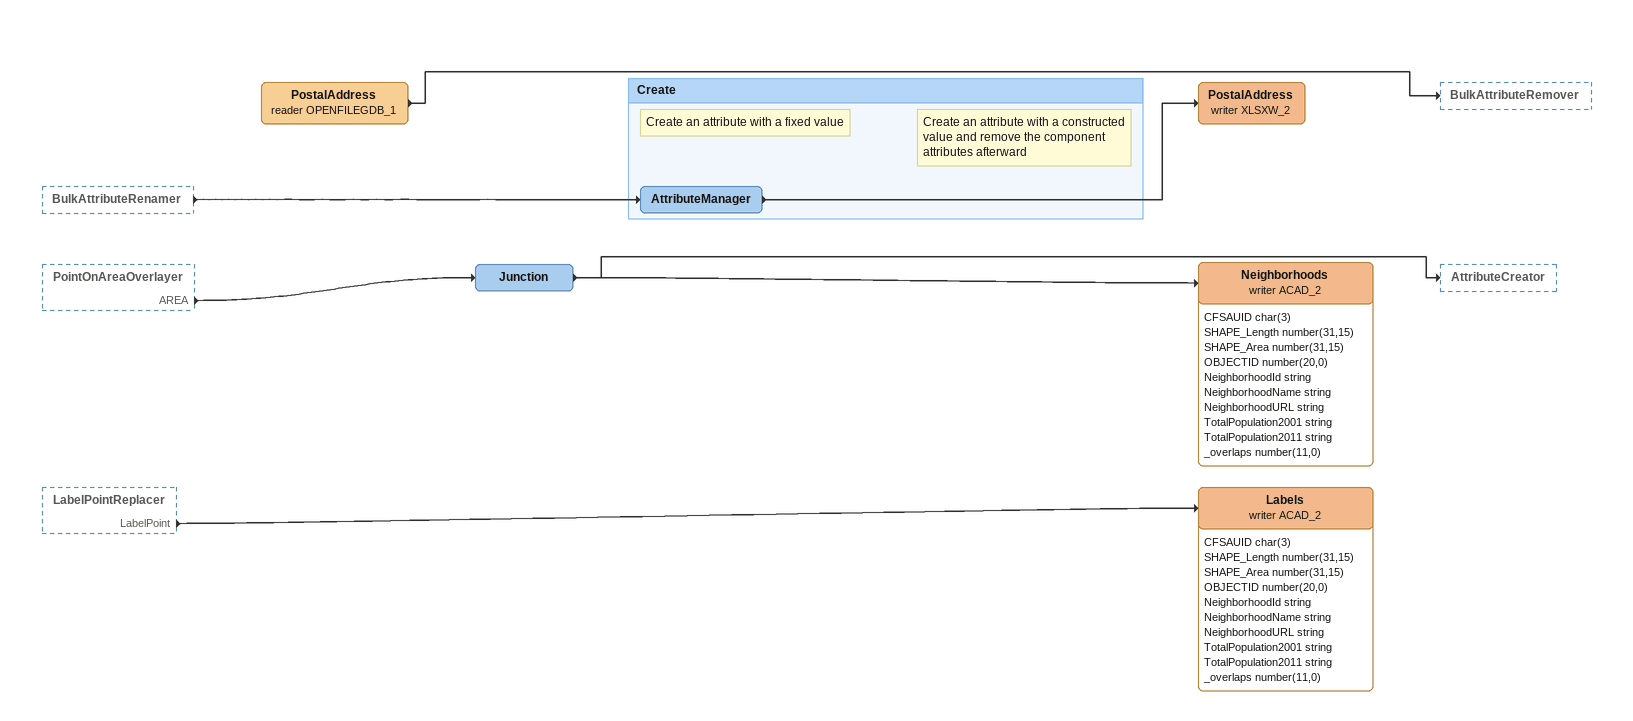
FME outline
BulkAttributeRenamer [outside]
    -> AttributeManager
PointOnAreaOverlayer [outside]
    AREA -> Junction
LabelPointReplacer [outside]
    LabelPoint -> Labels (writer ACAD_2)
PostalAddress (reader OPENFILEGDB_1)
    -> BulkAttributeRemover
PostalAddress (writer XLSXW_2)
Junction
    -> AttributeCreator
    -> Neighborhoods (writer ACAD_2)
Neighborhoods (writer ACAD_2)
    attributes: CFSAUID char(3), SHAPE_Length number(31,15), SHAPE_Area number(31,15), OBJECTID number(20,0), NeighborhoodId string, NeighborhoodName string, NeighborhoodURL string, TotalPopulation2001 string, TotalPopulation2011 string, _overlaps number(11,0)
Labels (writer ACAD_2)
    attributes: CFSAUID char(3), SHAPE_Length number(31,15), SHAPE_Area number(31,15), OBJECTID number(20,0), NeighborhoodId string, NeighborhoodName string, NeighborhoodURL string, TotalPopulation2001 string, TotalPopulation2011 string, _overlaps number(11,0)

Bookmark: Create
Note: Create an attribute with a fixed value
Note: Create an attribute with a constructed value and remove the component attributes afterward
AttributeManager
    -> PostalAddress (writer XLSXW_2)
